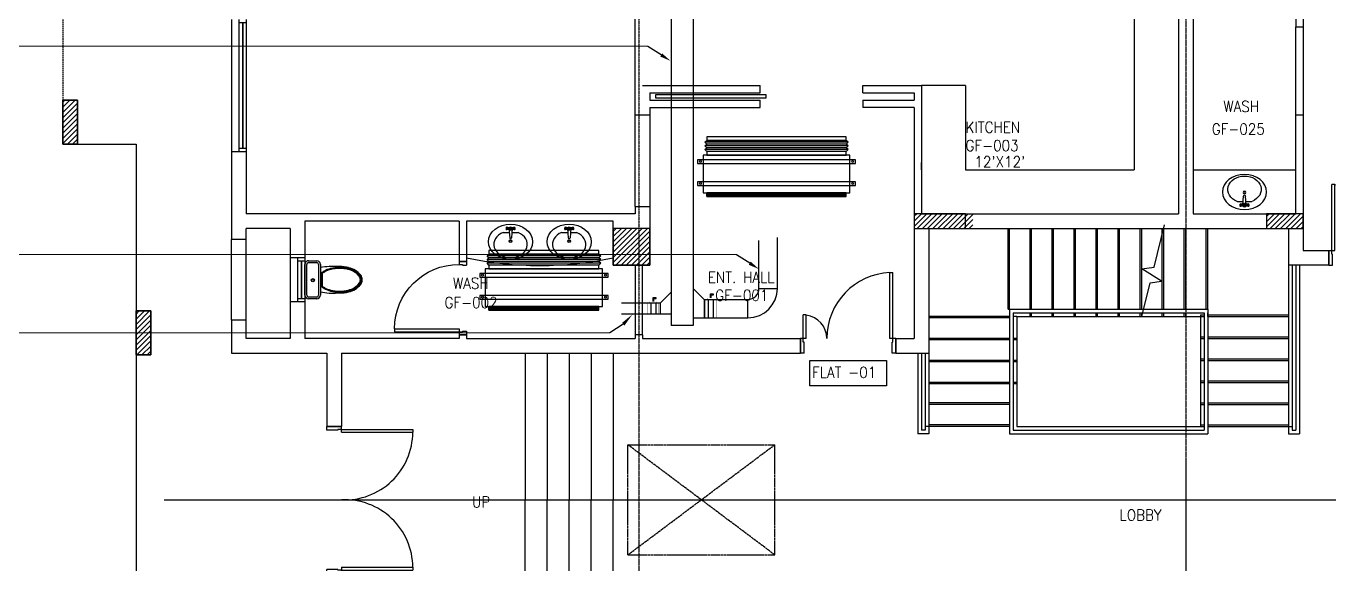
# Model space of a CAD drawing. Header units: millimetres. Extents: x 0 to 79758, y -5689 to 75453.
# Drawn here: x 22722 to 40473, y 27050 to 34385 of the extents above; entities that cross this region are included whole.
import ezdxf

# ---------------------------------------------------------------- set-up
doc = ezdxf.new("R2010")
doc.units = ezdxf.units.MM
doc.linetypes.add('CENTER', pattern=[50.8, 31.75, -6.35, 6.35, -6.35])
doc.linetypes.add('DASHED2', pattern=[9.525, 6.35, -3.175])
for name, color, linetype in [('A-ANNO-TEXT', 8, 'Continuous'), ('A-DOOR', 4, 'Continuous'), ('A-FLOR-OVHD', 4, 'DASHED2'), ('A-FLOR-PFIX', 8, 'Continuous'), ('A-FLOR-SPCL', 8, 'Continuous'), ('A-FLOR-STRS', 8, 'Continuous'), ('A-GLAZ', 5, 'Continuous'), ('A-GRID', 253, 'CENTER'), ('A-WALL-FULL', 8, 'Continuous'), ('AC- VD', 5, 'Continuous'), ('AC-FAD', 6, 'Continuous'), ('AC-FAD TEXT', 6, 'Continuous'), ('FCU-AC', 160, 'Continuous'), ('L1-E014-C22-VAC (08-08-2010)$0$ETA-AC-DAMPER', 4, 'Continuous'), ('LINE', 1, 'Continuous'), ('S-COL- HACT.', 9, 'Continuous'), ('S-COL.', 8, 'Continuous')]:
    doc.layers.add(name, color=color, linetype=linetype)
doc.styles.add('ROMANS', font='romans.shx', dxfattribs={"width": 0.8})
pattern_1 = [(45, (1147577.044, 409937.22), (-35.355339, 35.355339), [])]

# ---------------------------------------------------------------- blocks, each defined once
blk = doc.blocks.new('D-200-DOUBLE')
for p, q in [((40, 200), (40, 1170)), ((40, 1170), (80, 1170)), ((80, 200), (80, 1170)), ((1920, 200), (1920, 1170)), ((1920, 1170), (1960, 1170)), ((1960, 200), (1960, 1170)), ((80, 200), (0, 200)), ((0, 200), (0, 0)), ((40, 200), (40, 148)), ((1920, 200), (1960, 200)), ((2000, 200), (1960, 200)), ((1960, 200), (1960, 148)), ((2000, 200), (2000, 0)), ((50, 0), (0, 0)), ((40, 148), (50, 148)), ((50, 148), (50, 0)), ((1950, 148), (1950, 0)), ((1960, 148), (1950, 148)), ((2000, 0), (1950, 0))]:
    blk.add_line(p, q)
at = {"linetype": 'Continuous'}
for centre, start, end in [((73, 242), 357.4314, 89.5378), ((1927, 242), 90.4622, 182.5686)]:
    blk.add_arc(centre, 928, start, end, dxfattribs=at)
blk = doc.blocks.new('D-100-R1')
for p, q in [((-80, 980), (-80, 100)), ((-80, 980), (-40, 980)), ((-40, 980), (-40, 55)), ((-1000, 100), (-1000, 0)), ((-1000, 100), (-960, 100)), ((-960, 100), (-960, 55)), ((-960, 55), (-950, 55)), ((-950, 55), (-950, 0)), ((-80, 100), (0, 100)), ((-50, 55), (-50, 0)), ((-50, 55), (-40, 55)), ((-50, 0), (0, 0)), ((0, 100), (0, 0)), ((-1000, 0), (-950, 0))]:
    blk.add_line(p, q)
at = {"linetype": 'Continuous'}
blk.add_arc((-80, 100), 880, 90, 180, dxfattribs=at)
blk = doc.blocks.new('WC-1')
for p, q in [((-210, 0), (210, 0)), ((-260, -160), (-260, -50)), ((-235, -160), (-235, -50)), ((-210, -25), (210, -25)), ((235, -50), (235, -160)), ((260, -50), (260, -160)), ((210, -185), (-210, -185)), ((210, -210), (-210, -210)), ((91, -223), (-91, -223)), ((86, -235), (-86, -235))]:
    blk.add_line(p, q)
for radius in [22.1, 17.1]:
    blk.add_circle((-6, -107), radius)
for centre, radius, start, end in [((-210, -50), 50, 90, 180), ((-210, -160), 50, 180, 270), ((-210, -50), 25, 90, 180), ((-210, -160), 25, 180, 270), ((210, -50), 50, 360, 90), ((210, -50), 25, 360, 90), ((210, -160), 25, 270, 360), ((210, -160), 50, 270, 360), ((722, -383), 904, 168.9529, 184.0632), ((352, -470), 520, 166.4766, 180), ((352, -470), 507, 166.4766, 180), ((178, -428), 341, 149.8586, 166.4766), ((178, -428), 328, 149.8586, 166.4766), ((69, -365), 214, 138.4152, 149.8586), ((69, -365), 201, 139.9943, 149.8586), ((-69, -365), 201, 30.1414, 40.0057), ((-69, -365), 214, 30.1414, 41.5848), ((-178, -428), 328, 13.5234, 30.1414), ((-178, -428), 341, 13.5234, 30.1414), ((-352, -470), 507, 360, 13.5234), ((-352, -470), 520, 360, 13.5234), ((352, -470), 532, 177.5541, 180), ((352, -470), 532, 180, 193.5234), ((352, -470), 520, 180, 193.5234), ((352, -470), 507, 180, 193.5234), ((-352, -470), 507, 346.4766, 360), ((-352, -470), 520, 346.4766, 360), ((-352, -470), 532, 346.4766, 360), ((-352, -470), 532, 360, 2.4459), ((178, -512), 353, 193.5234, 210.1414), ((178, -512), 341, 193.5234, 210.1414), ((178, -512), 328, 193.5234, 210.1414), ((69, -575), 226, 210.1414, 234.4972), ((69, -575), 214, 210.1414, 234.4972), ((69, -575), 201, 210.1414, 234.4972), ((-69, -575), 201, 305.5028, 329.8586), ((-69, -575), 214, 305.5028, 329.8586), ((-69, -575), 226, 305.5028, 329.8586), ((-178, -512), 328, 329.8586, 346.4766), ((-178, -512), 341, 329.8586, 346.4766), ((-178, -512), 353, 329.8586, 346.4766), ((0, -672), 108, 234.4972, 270), ((0, -672), 95.9, 234.4972, 270), ((0, -672), 83.4, 234.4972, 270), ((0, -672), 83.4, 270, 305.5028), ((0, -672), 95.9, 270, 305.5028), ((0, -672), 108, 270, 305.5028)]:
    blk.add_arc(centre, radius, start, end)
at = {"linetype": 'Continuous', "ltscale": 50}
blk.add_arc((-722, -383), 904, 355.9368, 11.0471, dxfattribs=at)
blk = doc.blocks.new('W-180')
for p, q in [((1800, 100), (0, 100)), ((1800, 0), (0, 0)), ((40, 0), (40, 100)), ((1760, 100), (1760, 0))]:
    blk.add_line(p, q)
at = {"linetype": 'Continuous'}
for p, q in [((1760, 53), (40, 53)), ((1760, 47), (40, 47))]:
    blk.add_line(p, q, dxfattribs=at)
blk = doc.blocks.new('D-130-R')
for p, q in [((1220, 200), (1220, 1100)), ((1220, 1100), (1260, 1100)), ((1260, 200), (1260, 1100)), ((80, 520), (40, 520)), ((40, 200), (40, 520)), ((80, 200), (80, 520)), ((0, 0), (0, 200)), ((80, 200), (0, 200)), ((40, 150), (40, 200)), ((1300, 200), (1220, 200)), ((1260, 150), (1260, 200)), ((1300, 0), (1300, 200)), ((50, 0), (0, 0)), ((50, 150), (40, 150)), ((50, 0), (50, 150)), ((1260, 150), (1250, 150)), ((1250, 0), (1250, 150)), ((1300, 0), (1250, 0))]:
    blk.add_line(p, q)
for centre, radius, start, end in [((1260, 200), 900, 92.5473, 180), ((40, 200), 320, 0, 82.8192)]:
    blk.add_arc(centre, radius, start, end)
blk = doc.blocks.new('LAV-2')
for p, q in [((-21, 393), (-55, 399)), ((-21, 369), (-55, 363)), ((-24, 385), (-49, 381)), ((-24, 377), (-49, 381)), ((-25, 381), (-13, 258)), ((-19, 381), (17, 381)), ((-1, 363), (-1, 399)), ((23, 381), (11, 257)), ((53, 399), (20, 393)), ((53, 363), (20, 369)), ((47, 381), (23, 385)), ((47, 381), (23, 376)), ((-102, 330), (-23, 330)), ((21, 329), (101, 329))]:
    blk.add_line(p, q)
for centre, radius in [((-1, 381), 24), ((-1, 381), 18), ((-1, 209), 18), ((-1, 209), 13.2)]:
    blk.add_circle(centre, radius)
blk.add_arc((-1, 257), 12, 179.8053, 359.8053)
for centre, major_axis, ratio in [((-1, 202), (-300, 1), 0.8), ((53, 381), (0.1, 18), 0.333333)]:
    blk.add_ellipse(centre, major_axis=major_axis, ratio=ratio)
at = {"extrusion": (0, 0, -1)}
blk.add_ellipse((-55, 381), major_axis=(0.1, 18), ratio=0.333333, dxfattribs=at)
blk.add_ellipse((-1, 166), major_axis=(-228, 1), ratio=0.8, start_param=5.174, end_param=10.533963)
for points, knots in [([(-55, 365), (-55, 366), (-55, 366), (-55, 366), (-55, 366), (-56, 367), (-56, 368), (-57, 370), (-57, 371), (-58, 374), (-58, 375), (-58, 379), (-58, 381), (-58, 386), (-58, 388), (-57, 392), (-57, 393), (-56, 394), (-56, 395), (-55, 396), (-55, 396), (-55, 396), (-55, 397), (-55, 397)], [3.378318, 3.378318, 3.378318, 3.378318, 3.519844, 3.519844, 3.66137, 3.66137, 3.925951, 3.925951, 4.190531, 4.190531, 4.455112, 4.455112, 4.86737, 4.86737, 5.279628, 5.279628, 5.565785, 5.565785, 5.785568, 5.785568, 5.957, 5.957, 6.04646, 6.04646, 6.04646, 6.04646]), ([(-55, 397), (-55, 397), (-54, 396), (-54, 396), (-54, 396), (-53, 395), (-53, 394), (-52, 392), (-52, 391), (-52, 388), (-51, 387), (-51, 383), (-51, 381), (-51, 376), (-52, 374), (-52, 370), (-53, 369), (-53, 368), (-54, 367), (-54, 366), (-54, 366), (-55, 366), (-55, 365), (-55, 365)], [0.236726, 0.236726, 0.236726, 0.236726, 0.378252, 0.378252, 0.519778, 0.519778, 0.784358, 0.784358, 1.048939, 1.048939, 1.313519, 1.313519, 1.725777, 1.725777, 2.138035, 2.138035, 2.424192, 2.424192, 2.643976, 2.643976, 2.815407, 2.815407, 2.904867, 2.904867, 2.904867, 2.904867]), ([(53, 396), (53, 396), (53, 396), (53, 396), (53, 395), (52, 394), (52, 394), (51, 392), (51, 390), (50, 388), (50, 386), (50, 383), (50, 380), (50, 376), (50, 373), (51, 370), (51, 369), (52, 367), (52, 367), (53, 366), (53, 365), (53, 365), (53, 365), (53, 365)], [0.236726, 0.236726, 0.236726, 0.236726, 0.378252, 0.378252, 0.519778, 0.519778, 0.784358, 0.784358, 1.048939, 1.048939, 1.313519, 1.313519, 1.725777, 1.725777, 2.138035, 2.138035, 2.424192, 2.424192, 2.643976, 2.643976, 2.815407, 2.815407, 2.904867, 2.904867, 2.904867, 2.904867]), ([(53, 365), (53, 365), (53, 365), (54, 366), (54, 366), (55, 367), (55, 368), (56, 370), (56, 371), (56, 373), (57, 375), (57, 379), (57, 381), (57, 386), (56, 388), (56, 391), (55, 392), (55, 394), (54, 395), (54, 396), (54, 396), (54, 396), (53, 396), (53, 396)], [3.378318, 3.378318, 3.378318, 3.378318, 3.519844, 3.519844, 3.66137, 3.66137, 3.925951, 3.925951, 4.190531, 4.190531, 4.455112, 4.455112, 4.86737, 4.86737, 5.279628, 5.279628, 5.565785, 5.565785, 5.785568, 5.785568, 5.957, 5.957, 6.04646, 6.04646, 6.04646, 6.04646])]:
    blk.add_open_spline(points, degree=3, knots=knots)
blk = doc.blocks.new('W-60')
for p, q in [((600, 100), (0, 100)), ((600, 0), (0, 0)), ((40, 0), (40, 100)), ((560, 100), (560, 0))]:
    blk.add_line(p, q)
at = {"linetype": 'Continuous'}
for p, q in [((560, 53), (40, 53)), ((560, 47), (40, 47))]:
    blk.add_line(p, q, dxfattribs=at)
blk = doc.blocks.new('fcu 3.5 tr')
at = {"layer": 'FCU-AC'}
h = blk.add_hatch(dxfattribs=at)
h.set_pattern_fill('NET', color=3)
h.paths.add_polyline_path([(100970, -1580238), (99070, -1580238), (99070, -1580288), (100970, -1580288)])
for p, q in [((99045, -1579550), (99070, -1579525)), ((100970, -1579525), (99070, -1579525)), ((100995, -1579550), (100970, -1579525)), ((100995, -1579550), (99045, -1579550)), ((99045, -1579550), (99070, -1579575)), ((99045, -1579600), (99070, -1579575)), ((100995, -1579600), (99045, -1579600)), ((99045, -1579600), (99070, -1579625)), ((99045, -1579650), (99070, -1579625)), ((100995, -1579650), (99045, -1579650)), ((99045, -1579650), (99070, -1579675)), ((100970, -1579575), (99070, -1579575)), ((100970, -1579575), (99070, -1579575)), ((100970, -1579625), (99070, -1579625)), ((100970, -1579625), (99070, -1579625)), ((100995, -1579550), (100970, -1579575)), ((100995, -1579600), (100970, -1579575)), ((100995, -1579600), (100970, -1579625)), ((100995, -1579650), (100970, -1579625)), ((100995, -1579650), (100970, -1579675))]:
    blk.add_line(p, q, dxfattribs=at)
at = {"layer": 'FCU-AC', "color": 1}
for p, q in [((100970, -1579475), (99070, -1579475)), ((99070, -1579475), (99070, -1579525)), ((99070, -1579525), (100970, -1579525)), ((100970, -1579525), (100970, -1579475)), ((100970, -1579675), (99070, -1579675)), ((99070, -1579675), (99070, -1579725)), ((100970, -1579725), (100970, -1579675)), ((99070, -1579725), (100970, -1579725))]:
    blk.add_line(p, q, dxfattribs=at)
at = {"layer": 'FCU-AC', "color": 6}
for points in [[(98945, -1579838), (101095, -1579838), (101095, -1579788), (98945, -1579788)], [(98945, -1580138), (101095, -1580138), (101095, -1580088), (98945, -1580088)]]:
    blk.add_lwpolyline(points, close=True, dxfattribs=at)
at = {"layer": 'FCU-AC'}
blk.add_lwpolyline([(99020, -1580238), (101020, -1580238), (101020, -1579725), (99020, -1579725)], close=True, dxfattribs=at)
at = {"layer": 'FCU-AC', "color": 3}
blk.add_lwpolyline([(99070, -1580288), (100970, -1580288), (100970, -1580238), (99070, -1580238)], close=True, dxfattribs=at)
at = {"layer": 'FCU-AC', "color": 6}
for centre in [(98982, -1579813), (101057, -1579813), (98982, -1580113), (101057, -1580113)]:
    blk.add_circle(centre, 12.5, dxfattribs=at)
blk = doc.blocks.new('fcu 2.5 tr')
h = blk.add_hatch()
h.set_pattern_fill('NET', color=3)
h.paths.add_polyline_path([(83172, -1587743), (81672, -1587743), (81672, -1587793), (83172, -1587793)])
at = {"layer": 'FCU-AC', "color": 1}
for p, q in [((83172, -1586980), (81672, -1586980)), ((81672, -1586980), (81672, -1587030)), ((83172, -1587030), (83172, -1586980)), ((81672, -1587030), (83172, -1587030)), ((83172, -1587180), (81672, -1587180)), ((81672, -1587180), (81672, -1587230)), ((81672, -1587230), (83172, -1587230)), ((83172, -1587230), (83172, -1587180))]:
    blk.add_line(p, q, dxfattribs=at)
at = {"layer": 'FCU-AC'}
for p, q in [((81672, -1587030), (81647, -1587055)), ((83197, -1587055), (81647, -1587055)), ((81672, -1587080), (81647, -1587055)), ((81672, -1587080), (81647, -1587105)), ((83197, -1587105), (81647, -1587105)), ((81672, -1587130), (81647, -1587105)), ((81672, -1587130), (81647, -1587155)), ((83197, -1587155), (81647, -1587155)), ((81672, -1587180), (81647, -1587155)), ((83172, -1587030), (81672, -1587030)), ((83172, -1587080), (81672, -1587080)), ((83172, -1587080), (81672, -1587080)), ((83172, -1587130), (81672, -1587130)), ((83172, -1587130), (81672, -1587130)), ((83197, -1587055), (83172, -1587030)), ((83197, -1587055), (83172, -1587080)), ((83197, -1587105), (83172, -1587080)), ((83197, -1587105), (83172, -1587130)), ((83197, -1587155), (83172, -1587130)), ((83197, -1587155), (83172, -1587180))]:
    blk.add_line(p, q, dxfattribs=at)
at = {"layer": 'FCU-AC', "color": 6}
for points in [[(81547, -1587343), (83297, -1587343), (83297, -1587293), (81547, -1587293)], [(81547, -1587643), (83297, -1587643), (83297, -1587593), (81547, -1587593)]]:
    blk.add_lwpolyline(points, close=True, dxfattribs=at)
at = {"layer": 'FCU-AC'}
blk.add_lwpolyline([(81622, -1587743), (83222, -1587743), (83222, -1587230), (81622, -1587230)], close=True, dxfattribs=at)
at = {"layer": 'FCU-AC', "color": 3}
blk.add_lwpolyline([(81672, -1587793), (83172, -1587793), (83172, -1587743), (81672, -1587743)], close=True, dxfattribs=at)
at = {"layer": 'FCU-AC', "color": 6}
for centre in [(81584, -1587318), (83259, -1587318), (81584, -1587618), (83259, -1587618)]:
    blk.add_circle(centre, 12.5, dxfattribs=at)
blk = doc.blocks.new('*U36')
at = {"layer": 'L1-E014-C22-VAC (08-08-2010)$0$ETA-AC-DAMPER', "color": 5}
for p, q in [((-33, 0), (-33, 250)), ((33, 0), (33, 250))]:
    blk.add_line(p, q, dxfattribs=at)
for points, const_width in [([(-91, 250), (91, 250)], 1.82), ([(0, 0), (0, 264)], 1.5), ([(-91, 0), (91, 0)], 1.82), ([(-48, 0), (-48, -20), (48, -20), (48, 0)], 1.5)]:
    blk.add_lwpolyline(points, dxfattribs=dict(at, const_width=const_width))
at = {"layer": 'L1-E014-C22-VAC (08-08-2010)$0$ETA-AC-DAMPER', "color": 5, "const_width": 1.82}
blk.add_lwpolyline([(75, 250), (75, 0), (-75, 0), (-75, 250)], close=True, dxfattribs=at)
at = {"layer": 'L1-E014-C22-VAC (08-08-2010)$0$ETA-AC-DAMPER', "color": 5}
blk.add_lwpolyline([(6, -20), (6, -62), (40, -62), (40, -72), (-6, -72), (-6, -20)], dxfattribs=at)
blk = doc.blocks.new('*U154')
at = {"layer": 'L1-E014-C22-VAC (08-08-2010)$0$ETA-AC-DAMPER', "color": 5}
for p, q in [((-33, 0), (-33, 150)), ((33, 0), (33, 150))]:
    blk.add_line(p, q, dxfattribs=at)
for points, const_width in [([(-91, 150), (91, 150)], 1.82), ([(-91, 0), (91, 0)], 1.82), ([(-48, 0), (-48, -20), (48, -20), (48, 0)], 1.5), ([(0, 0), (0, 164)], 1.5)]:
    blk.add_lwpolyline(points, dxfattribs=dict(at, const_width=const_width))
at = {"layer": 'L1-E014-C22-VAC (08-08-2010)$0$ETA-AC-DAMPER', "color": 5, "const_width": 1.82}
blk.add_lwpolyline([(75, 150), (75, 0), (-75, 0), (-75, 150)], close=True, dxfattribs=at)
at = {"layer": 'L1-E014-C22-VAC (08-08-2010)$0$ETA-AC-DAMPER', "color": 5}
blk.add_lwpolyline([(6, -20), (6, -62), (40, -62), (40, -72), (-6, -72), (-6, -20)], dxfattribs=at)

msp = doc.modelspace()

# ---------------------------------------------------------------- hatches: boundary and pattern name
at = {"layer": 'S-COL- HACT.', "linetype": 'Continuous', "ltscale": 3}
h = msp.add_hatch(dxfattribs=at)
h.set_pattern_fill('ANSI31', color=256, scale=400, style=0)
h.set_pattern_definition(pattern_1)
h.paths.add_polyline_path([(23221.9, 33375.2), (23221.9, 32775.2), (23421.9, 32775.2), (23421.9, 33375.2)])
h = msp.add_hatch(dxfattribs=at)
h.set_pattern_fill('ANSI31', color=256, scale=400, style=0)
h.set_pattern_definition(pattern_1)
h.paths.add_polyline_path([(34821.9, 31625.2), (35621.9, 31625.2), (35621.9, 31825.2), (34821.9, 31825.2)])
h = msp.add_hatch(dxfattribs=at)
h.set_pattern_fill('ANSI31', color=256, scale=400, style=0)
h.set_pattern_definition(pattern_1)
h.paths.add_polyline_path([(39621.9, 31625.2), (40121.9, 31625.2), (40121.9, 31825.2), (39621.9, 31825.2)])
h = msp.add_hatch(dxfattribs=at)
h.set_pattern_fill('ANSI31', color=256, scale=400, style=0)
h.set_pattern_definition(pattern_1)
h.paths.add_polyline_path([(30721.9, 31125.2), (31221.9, 31125.2), (31221.9, 31625.2), (30721.9, 31625.2)])
h = msp.add_hatch(dxfattribs=at)
h.set_pattern_fill('ANSI31', color=256, scale=400, style=0)
h.set_pattern_definition(pattern_1)
h.paths.add_polyline_path([(30721.9, 31125.2), (31221.9, 31125.2), (31221.9, 31625.2), (30721.9, 31625.2)])
h = msp.add_hatch(dxfattribs=at)
h.set_pattern_fill('ANSI31', color=256, scale=400, style=0)
h.set_pattern_definition(pattern_1)
h.paths.add_polyline_path([(24221.9, 30500.2), (24221.9, 29900.2), (24421.9, 29900.2), (24421.9, 30500.2)])

# ---------------------------------------------------------------- linework, layer by layer
msp.add_line((31021.9, 33175.2), (31021.9, 38643.9))
at = {"layer": 'A-ANNO-TEXT', "color": 5}
msp.add_lwpolyline([(33402.8, 29822.4), (34445.2, 29822.4), (34445.2, 29479.9), (33402.8, 29479.9)], close=True, dxfattribs=at)
at = {"layer": 'A-DOOR', "ltscale": 3}
msp.add_lwpolyline([(31301.7, 33400.2), (31301.7, 33450.2), (32801.7, 33450.2), (32801.7, 33400.2), (31301.7, 33400.2)], dxfattribs=at)
at = {"layer": 'A-FLOR-OVHD', "linetype": 'Continuous', "ltscale": 3}
for p, q in [((40021.9, 33175.2), (40021.9, 34375.2)), ((40021.9, 33175.2), (40021.9, 34375.2)), ((40121.9, 34375.2), (40121.9, 33175.2)), ((40121.9, 34375.2), (40121.9, 33175.2)), ((31021.9, 31925.2), (31021.9, 33175.2)), ((31221.9, 33175.2), (31221.9, 31925.2)), ((23221.9, 32775.2), (24221.9, 32775.2)), ((23221.9, 32775.2), (24221.9, 32775.2)), ((24221.9, 32775.2), (24221.9, 23075.2)), ((24221.9, 32775.2), (24221.9, 23075.2)), ((31021.9, 31125.2), (31021.9, 30175.2)), ((31121.9, 30175.2), (31121.9, 31125.2))]:
    msp.add_line(p, q, dxfattribs=at)
at = {"layer": 'A-FLOR-OVHD', "linetype": 'Continuous'}
for p, q in [((36121.9, 30525.2), (36121.9, 31625.2)), ((36421.9, 30525.2), (36421.9, 31625.2)), ((36721.9, 30525.2), (36721.9, 31625.2)), ((37021.9, 30525.2), (37021.9, 31625.2)), ((37321.9, 30525.2), (37321.9, 31625.2)), ((37621.9, 30525.2), (37621.9, 31625.2)), ((37921.9, 30525.2), (37921.9, 31625.2)), ((38221.9, 30525.2), (38221.9, 31625.2)), ((38821.9, 30525.2), (38821.9, 31625.2)), ((36121.9, 30425.2), (35021.9, 30425.2)), ((38821.9, 30425.2), (39921.9, 30425.2)), ((36121.9, 30125.2), (35021.9, 30125.2)), ((38821.9, 30125.2), (39921.9, 30125.2)), ((36121.9, 29825.2), (35021.9, 29825.2)), ((38821.9, 29825.2), (39921.9, 29825.2)), ((36121.9, 29525.2), (35021.9, 29525.2)), ((38821.9, 29525.2), (39921.9, 29525.2)), ((36121.9, 29225.2), (35021.9, 29225.2)), ((38821.9, 29225.2), (39921.9, 29225.2)), ((35021.9, 28925.2), (34971.9, 28925.2)), ((36121.9, 28925.2), (35021.9, 28925.2)), ((38821.9, 28925.2), (39921.9, 28925.2)), ((39921.9, 28925.2), (39971.9, 28925.2))]:
    msp.add_line(p, q, dxfattribs=at)
at = {"layer": 'A-FLOR-OVHD', "ltscale": 3}
msp.add_lwpolyline([(46821.9, 46925.2), (38421.9, 46925.2), (38421.9, 45625.2), (37121.9, 45625.2), (37121.9, 46925.2), (32821.9, 46925.2), (32821.9, 46525.2), (31121.9, 46525.2), (31121.9, 46925.2), (24221.9, 46925.2), (24221.9, 37275.2), (23221.9, 37275.2), (23221.9, 32775.2)], dxfattribs=at)
at = {"layer": 'A-FLOR-SPCL', "ltscale": 3}
for p, q in [((37821.9, 35575.2), (37821.9, 32425.2)), ((35521.9, 33575.2), (34921.9, 33575.2)), ((35521.9, 33575.2), (35521.9, 32425.2)), ((35521.9, 32425.2), (37821.9, 32425.2)), ((38621.9, 32425.2), (40021.9, 32425.2)), ((29521.9, 29925.2), (29521.9, 27925.2)), ((29821.9, 29925.2), (29821.9, 27925.2)), ((30121.9, 29925.2), (30121.9, 27925.2)), ((30421.9, 29925.2), (30421.9, 27925.2)), ((30721.9, 29925.2), (30721.9, 27925.2)), ((29521.9, 25925.2), (29521.9, 27925.2)), ((29821.9, 25925.2), (29821.9, 27925.2)), ((30121.9, 25925.2), (30121.9, 27925.2)), ((30421.9, 25925.2), (30421.9, 27925.2)), ((30721.9, 25925.2), (30721.9, 27925.2))]:
    msp.add_line(p, q, dxfattribs=at)
msp.add_arc((29721.9, 35941.9), 4821.5, 258.02979, 281.97021, dxfattribs=at)
at = {"layer": 'A-FLOR-STRS', "ltscale": 3}
for p, q in [((36101.9, 30525.2), (36101.9, 31625.2)), ((36401.9, 30525.2), (36401.9, 31625.2)), ((36701.9, 30525.2), (36701.9, 31625.2)), ((37001.9, 30525.2), (37001.9, 31625.2)), ((37301.9, 30525.2), (37301.9, 31625.2)), ((37601.9, 30525.2), (37601.9, 31625.2)), ((37901.9, 30525.2), (37901.9, 31625.2)), ((38090.4, 31099.5), (38234.4, 31675.2)), ((38201.9, 30525.2), (38201.9, 31625.2)), ((38501.9, 30525.2), (38501.9, 31625.2)), ((38521.9, 30525.2), (38521.9, 31625.2)), ((38801.9, 30525.2), (38801.9, 31625.2)), ((37921.9, 31075.2), (38090.4, 31099.5)), ((38193.1, 30905.8), (37921.9, 31075.2)), ((39921.9, 31125.2), (39921.9, 30125.2)), ((39971.9, 31125.2), (39971.9, 30137.7)), ((40021.9, 31125.2), (40021.9, 28875.2)), ((40071.9, 31125.2), (40071.9, 28825.2)), ((38036.9, 30885.5), (38193.1, 30905.8)), ((37921.9, 30425.2), (38036.9, 30885.5)), ((36121.9, 30405.2), (35021.9, 30405.2)), ((36101.9, 30525.2), (38821.9, 30525.2)), ((36121.9, 30525.2), (36121.9, 28825.2)), ((36171.9, 30475.2), (36171.9, 28875.2)), ((36171.9, 30475.2), (38771.9, 30475.2)), ((36221.9, 30425.2), (36171.9, 30425.2)), ((36221.9, 30425.2), (38721.9, 30425.2)), ((36221.9, 30425.2), (36221.9, 29225.2)), ((36401.9, 30425.2), (36401.9, 30475.2)), ((36421.9, 30425.2), (36421.9, 30475.2)), ((36701.9, 30425.2), (36701.9, 30475.2)), ((36721.9, 30425.2), (36721.9, 30475.2)), ((37001.9, 30425.2), (37001.9, 30475.2)), ((37021.9, 30425.2), (37021.9, 30475.2)), ((37301.9, 30425.2), (37301.9, 30475.2)), ((37321.9, 30425.2), (37321.9, 30475.2)), ((37601.9, 30425.2), (37601.9, 30475.2)), ((37621.9, 30425.2), (37621.9, 30475.2)), ((37901.9, 30425.2), (37901.9, 30475.2)), ((37921.9, 30425.2), (37921.9, 30475.2)), ((38201.9, 30425.2), (38201.9, 30475.2)), ((38221.9, 30425.2), (38221.9, 30475.2)), ((38501.9, 30425.2), (38501.9, 30475.2)), ((38521.9, 30425.2), (38521.9, 30475.2)), ((38721.9, 30445.2), (38721.9, 29825.2)), ((38721.9, 30445.2), (38771.9, 30445.2)), ((38721.9, 30445.2), (38771.9, 30445.2)), ((38721.9, 30425.2), (38771.9, 30425.2)), ((38721.9, 30425.2), (38771.9, 30425.2)), ((38771.9, 30475.2), (38771.9, 28875.2)), ((38821.9, 30525.2), (38821.9, 28825.2)), ((38821.9, 30425.2), (38821.9, 30475.2)), ((38821.9, 30445.2), (39921.9, 30445.2)), ((36121.9, 30105.2), (35021.9, 30105.2)), ((36221.9, 30125.2), (36171.9, 30125.2)), ((36221.9, 30105.2), (36171.9, 30105.2)), ((38721.9, 30145.2), (38771.9, 30145.2)), ((38721.9, 30125.2), (38771.9, 30125.2)), ((38821.9, 30145.2), (39921.9, 30145.2)), ((39921.9, 30125.2), (39921.9, 28825.2)), ((39971.9, 30137.7), (39971.9, 28875.2)), ((34871.9, 29925.2), (34871.9, 28825.2)), ((34921.9, 29925.2), (34921.9, 28875.2)), ((34971.9, 29925.2), (34971.9, 28875.2)), ((35021.9, 29925.2), (35021.9, 28825.2)), ((36221.9, 29825.2), (36171.9, 29825.2)), ((38721.9, 29845.2), (38771.9, 29845.2)), ((38721.9, 29825.2), (38721.9, 28925.2)), ((38721.9, 29825.2), (38771.9, 29825.2)), ((38821.9, 29845.2), (39921.9, 29845.2)), ((36121.9, 29805.2), (35021.9, 29805.2)), ((36221.9, 29805.2), (36171.9, 29805.2)), ((36121.9, 29505.2), (35021.9, 29505.2)), ((36221.9, 29525.2), (36171.9, 29525.2)), ((36221.9, 29505.2), (36171.9, 29505.2)), ((38721.9, 29545.2), (38771.9, 29545.2)), ((38721.9, 29525.2), (38771.9, 29525.2)), ((38821.9, 29545.2), (39921.9, 29545.2)), ((36121.9, 29245.2), (35021.9, 29245.2)), ((36221.9, 29225.2), (36221.9, 28925.2)), ((38721.9, 29245.2), (38771.9, 29245.2)), ((38721.9, 29225.2), (38771.9, 29225.2)), ((38821.9, 29245.2), (39921.9, 29245.2)), ((36121.9, 28945.2), (35021.9, 28945.2)), ((38721.9, 28945.2), (38771.9, 28945.2)), ((38821.9, 28945.2), (39921.9, 28945.2)), ((35021.9, 28825.2), (34871.9, 28825.2)), ((34971.9, 28875.2), (34921.9, 28875.2)), ((36121.9, 28825.2), (38821.9, 28825.2)), ((36171.9, 28875.2), (38771.9, 28875.2)), ((36221.9, 28925.2), (38721.9, 28925.2)), ((38721.9, 28925.2), (38771.9, 28925.2)), ((39921.9, 28825.2), (40071.9, 28825.2)), ((39971.9, 28875.2), (40021.9, 28875.2))]:
    msp.add_line(p, q, dxfattribs=at)
at = {"layer": 'A-GLAZ', "ltscale": 3}
for p, q in [((25521.9, 34475.2), (25521.9, 32675.2)), ((25521.9, 30375.2), (25521.9, 31475.2)), ((25721.9, 30375.2), (25721.9, 31475.2)), ((26321.9, 31225.2), (26321.9, 30625.2))]:
    msp.add_line(p, q, dxfattribs=at)
at = {"layer": 'A-GRID', "ltscale": 0.1}
for p, q in [((31071.9, 54351.2), (31071.9, 6216.9)), ((38521.9, 53051.2), (38521.9, 4916.9))]:
    msp.add_line(p, q, dxfattribs=at)
at = {"layer": 'A-WALL-FULL', "ltscale": 3}
for p, q in [((40121.9, 36275.2), (40121.9, 34375.2)), ((38421.9, 35575.2), (38421.9, 32425.2)), ((38421.9, 35575.2), (38421.9, 31825.2)), ((38621.9, 35307.2), (38621.9, 31825.2)), ((40021.9, 35307.2), (40021.9, 34375.2)), ((40021.9, 34375.2), (40121.9, 34375.2)), ((31121.9, 33575.2), (32721.9, 33575.2)), ((32721.9, 33475.2), (32721.9, 33575.2)), ((34121.9, 33475.2), (34121.9, 33575.2)), ((34121.9, 33575.2), (34921.9, 33575.2)), ((34921.9, 33575.2), (34921.9, 31825.2)), ((23421.9, 33375.2, 0), (23221.9, 33375.2, 0)), ((23221.9, 33375.2, 0), (23221.9, 32775.2)), ((23421.9, 32775.2, 0), (23421.9, 33375.2, 0)), ((31221.9, 33475.2), (32721.9, 33475.2)), ((31221.9, 33475.2), (31221.9, 33375.2)), ((31221.9, 33375.2), (32721.9, 33375.2)), ((32721.9, 33275.2), (32721.9, 33375.2)), ((34121.9, 33475.2), (34821.9, 33475.2)), ((34121.9, 33375.2), (34821.9, 33375.2)), ((34121.9, 33375.2), (34121.9, 33275.2)), ((34821.9, 33475.2), (34821.9, 33375.2)), ((31221.9, 33275.2), (31221.9, 33175.2)), ((31221.9, 33275.2), (32721.9, 33275.2)), ((34821.9, 33275.2), (34121.9, 33275.2)), ((34821.9, 33275.2), (34821.9, 30125.2)), ((31021.9, 33175.2), (31221.9, 33175.2)), ((40021.9, 33175.2), (40121.9, 33175.2)), ((40021.9, 31825.2), (40021.9, 33175.2)), ((40121.9, 33175.2), (40121.9, 31325.2)), ((23221.9, 32775.2), (23421.9, 32775.2, 0)), ((25521.9, 32675.2), (25521.9, 31475.2)), ((25521.9, 32675.2), (25721.9, 32675.2)), ((25721.9, 32675.2), (25721.9, 31825.2)), ((34921.9, 32425.2), (34921.9, 32525.2)), ((31021.9, 31825.2), (25721.9, 31825.2)), ((31021.9, 31925.2), (31221.9, 31925.2)), ((31021.9, 31925.2), (31021.9, 31825.2)), ((31221.9, 31925.2), (31221.9, 31125.2)), ((34921.9, 31825.2), (38421.9, 31825.2)), ((38621.9, 31825.2), (40021.9, 31825.2)), ((26321.9, 31625.2), (25721.9, 31625.2)), ((25721.9, 31475.2), (25721.9, 31625.2)), ((26321.9, 31625.2), (26321.9, 31225.2)), ((26521.9, 31725.2), (26521.9, 31225.2)), ((28621.9, 31725.2), (26521.9, 31725.2)), ((28621.9, 31725.2), (28621.9, 31175.2)), ((28721.9, 31725.2), (28721.9, 31175.2)), ((30721.9, 31725.2), (28721.9, 31725.2)), ((30721.9, 31125.2), (30721.9, 31725.2)), ((35021.9, 31625.2), (39921.9, 31625.2)), ((35021.9, 31625.2), (35021.9, 29925.2)), ((39921.9, 31625.2), (39921.9, 31125.2)), ((25721.9, 31475.2), (25521.9, 31475.2)), ((40121.9, 31325.2), (40471.9, 31325.2)), ((40471.9, 31325.2), (40471.9, 31125.2)), ((26521.9, 31225.2), (26321.9, 31225.2)), ((28721.9, 31175.2), (28621.9, 31175.2)), ((31221.9, 31125.2), (30721.9, 31125.2)), ((40471.9, 31125.2), (39921.9, 31125.2)), ((26521.9, 30625.2), (26321.9, 30625.2)), ((26321.9, 30625.2), (26321.9, 30125.2)), ((26521.9, 30625.2), (26521.9, 30125.2)), ((24221.9, 29900.2), (24221.9, 30500.2)), ((24221.9, 30500.2), (24421.9, 30500.2)), ((24421.9, 30500.2), (24421.9, 29900.2)), ((25721.9, 30375.2), (25521.9, 30375.2)), ((25521.9, 30375.2), (25521.9, 29925.2)), ((25721.9, 30125.2), (25721.9, 30375.2)), ((26321.9, 30125.2), (25721.9, 30125.2)), ((28621.9, 30125.2), (26521.9, 30125.2)), ((28721.9, 30175.2), (28621.9, 30175.2)), ((28621.9, 30175.2), (28621.9, 30125.2)), ((28721.9, 30175.2), (28721.9, 30125.2)), ((28721.9, 30125.2), (31021.9, 30125.2)), ((31021.9, 30175.2), (31021.9, 30125.2)), ((31121.9, 30175.2), (31021.9, 30175.2)), ((31121.9, 30175.2), (31121.9, 30125.2)), ((31121.9, 30125.2), (33271.9, 30125.2)), ((33271.9, 30125.2), (33271.9, 29925.2)), ((34571.9, 30125.2), (34571.9, 29925.2)), ((34571.9, 30125.2), (34821.9, 30125.2)), ((34671.9, 30125.2), (34821.9, 30125.2)), ((24421.9, 29900.2, 0), (24221.9, 29900.2)), ((25521.9, 29925.2), (26821.9, 29925.2)), ((26821.9, 29925.2), (26821.9, 28925.2)), ((27021.9, 29925.2), (33271.9, 29925.2)), ((27021.9, 29925.2), (27021.9, 28925.2)), ((34571.9, 29925.2), (35021.9, 29925.2)), ((34671.9, 29925.2), (35021.9, 29925.2)), ((26821.9, 28925.2), (27021.9, 28925.2)), ((24605.7, 27925.2), (51021.9, 27925.2))]:
    msp.add_line(p, q, dxfattribs=at)
at = {"layer": 'A-WALL-FULL', "linetype": 'Continuous', "ltscale": 3, "elevation": 0}
msp.add_lwpolyline([(23221.9, 33375.2), (23421.9, 33375.2), (23421.9, 32775.2), (23221.9, 32775.2)], close=True, dxfattribs=at)
at = {"layer": 'AC-FAD'}
for p, q in [((31509.5, 35110), (31509.5, 30300.3)), ((31809.5, 34960), (31809.5, 30300.3)), ((32708, 30807.9), (32708, 31460.8)), ((32958, 30807.9), (32958, 31500.5)), ((31509.5, 30757.9), (31359.5, 30607.9)), ((31809.5, 30807.9), (31959.5, 30657.9)), ((32708, 30807.9), (32958, 30807.9)), ((31359.5, 30607.9), (30835.5, 30607.9)), ((31359.5, 30607.9), (31359.5, 30457.9)), ((31959.5, 30657.9), (32558, 30657.9)), ((31959.5, 30657.9), (31959.5, 30407.9)), ((32558, 30407.9), (32558, 30657.9)), ((31509.5, 30457.9), (30835.5, 30457.9)), ((31809.5, 30407.9), (32558, 30407.9)), ((31809.5, 30300.3), (31509.5, 30300.3))]:
    msp.add_line(p, q, dxfattribs=at)
for radius in [150, 400]:
    msp.add_arc((32558, 30807.9), radius, 270, 0, dxfattribs=at)
at = {"layer": 'AC-FAD TEXT'}
for points in [[(31375.7, 33990.5), (31193.6, 34106.3), (2524.8, 34111.2)], [(32581.4, 31151.2), (32399.3, 31267), (2524.8, 31272.4)], [(30858.8, 30319.3), (30676.7, 30203.5), (2524.8, 30198.2)]]:
    msp.add_lwpolyline(points, dxfattribs=at)
for points in [[(31389.1, 34011.6), (31502.3, 33910), (31362.3, 33969.4)], [(32594.8, 31172.3), (32708, 31070.7), (32568, 31130.1)], [(30872.2, 30298.2), (30985.3, 30454.4), (30845.3, 30340.4)]]:
    msp.add_solid(points, dxfattribs=at)
at = {"layer": 'LINE', "linetype": 'CENTER', "ltscale": 0.8}
for p, q in [((30921.9, 27175.2), (32921.9, 28675.2)), ((32921.9, 27175.2), (30921.9, 28675.2)), ((30921.9, 28675.2), (32921.9, 28675.2)), ((30921.9, 27175.2), (30921.9, 28675.2)), ((32921.9, 27175.2), (32921.9, 28675.2)), ((30921.9, 27175.2), (32921.9, 27175.2))]:
    msp.add_line(p, q, dxfattribs=at)
at = {"layer": 'S-COL.', "linetype": 'Continuous', "ltscale": 3, "elevation": 0}
msp.add_lwpolyline([(23221.9, 33375.2), (23221.9, 32775.2), (23421.9, 32775.2), (23421.9, 33375.2)], close=True, dxfattribs=at)
msp.add_lwpolyline([(23221.9, 33375.2), (23221.9, 32775.2), (23421.9, 32775.2), (23421.9, 33375.2)], close=True, dxfattribs=at)
msp.add_lwpolyline([(23221.9, 33375.2), (23221.9, 32775.2), (23421.9, 32775.2), (23421.9, 33375.2)], close=True, dxfattribs=at)
at = {"layer": 'S-COL.', "linetype": 'Continuous', "ltscale": 3}
for points in [[(34821.9, 31625.2), (35521.9, 31625.2), (35521.9, 31825.2), (34821.9, 31825.2)], [(34821.9, 31625.2), (35521.9, 31625.2), (35521.9, 31825.2), (34821.9, 31825.2)], [(34821.9, 31625.2), (35521.9, 31625.2), (35521.9, 31825.2), (34821.9, 31825.2)], [(39621.9, 31625.2), (40121.9, 31625.2), (40121.9, 31825.2), (39621.9, 31825.2)], [(39621.9, 31625.2), (40121.9, 31625.2), (40121.9, 31825.2), (39621.9, 31825.2)], [(30721.9, 31125.2), (31221.9, 31125.2), (31221.9, 31625.2), (30721.9, 31625.2)], [(24221.9, 30500.2), (24221.9, 29900.2), (24421.9, 29900.2), (24421.9, 30500.2)], [(24221.9, 30500.2), (24221.9, 29900.2), (24421.9, 29900.2), (24421.9, 30500.2)], [(24221.9, 30500.2), (24221.9, 29900.2), (24421.9, 29900.2), (24421.9, 30500.2)]]:
    msp.add_lwpolyline(points, close=True, dxfattribs=at)

# ---------------------------------------------------------------- block references
at = {"layer": 'A-DOOR', "ltscale": 3, "xscale": -1}
msp.add_blockref('D-130-R', (41771.9, 31125.2), dxfattribs=at)
at = {"layer": 'A-DOOR', "ltscale": 3, "xscale": -1, "rotation": 90}
msp.add_blockref('D-100-R1', (28721.9, 30175.2), dxfattribs=at)
at = {"layer": 'A-DOOR', "ltscale": 3}
msp.add_blockref('D-130-R', (33271.9, 29925.2), dxfattribs=at)
at = {"layer": 'A-DOOR', "ltscale": 3, "rotation": 270}
msp.add_blockref('D-200-DOUBLE', (26821.9, 28925.2), dxfattribs=at)
at = {"layer": 'A-FLOR-PFIX', "ltscale": 3, "xscale": -1, "rotation": 180}
msp.add_blockref('LAV-2', (39323.9, 32323.8), dxfattribs=at)
at = {"layer": 'A-FLOR-PFIX', "ltscale": 3}
for p in [(29324, 31241.5), (30122.3, 31241.5)]:
    msp.add_blockref('LAV-2', p, dxfattribs=at)
at = {"layer": 'A-FLOR-PFIX', "ltscale": 3, "rotation": 90}
msp.add_blockref('WC-1', (26521.9, 30925.2), dxfattribs=at)
at = {"layer": 'A-GLAZ', "ltscale": 3, "rotation": 90}
for name, p in [('W-180', (25721.9, 32675.2)), ('W-60', (26521.9, 30625.2))]:
    msp.add_blockref(name, p, dxfattribs=at)
at = {"layer": 'AC- VD', "xscale": -1, "rotation": 180}
for name, p in [('*U36', (32050.3, 30657.9)), ('*U154', (31268.8, 30607.9))]:
    msp.add_blockref(name, p, dxfattribs=at)
at = {"layer": 'FCU-AC', "color": 3}
for name, p in [('fcu 3.5 tr', (-67072.7, 1612350.3)), ('fcu 2.5 tr', (-52644.3, 1618305.3))]:
    msp.add_blockref(name, p, dxfattribs=at)

# ---------------------------------------------------------------- texts
at = {"layer": 'A-ANNO-TEXT', "style": 'ROMANS', "width": 0.9}
for s, p in [('WASH', (39035.4, 33214.2)), ('KITCHEN', (35521.9, 32930)), ('GF-025', (38876.6, 32905.8)), ('GF-003', (35521.9, 32680.3)), ("12'X12'", (35642.7, 32459.1)), ('WASH', (28538.9, 30803.9)), ('ENT. HALL', (32011, 30881.9)), ('GF-001', (32112.6, 30639.1)), ('GF-002', (28423.1, 30539.4)), ('UP', (28797.6, 27820)), ('LOBBY', (37620, 27642.1))]:
    msp.add_text(s, height=150, dxfattribs=at).set_placement(p)
at = {"layer": 'A-ANNO-TEXT', "color": 5, "style": 'ROMANS', "width": 0.9}
msp.add_text('FLAT -01', height=150, dxfattribs=at).set_placement((33431.6, 29588))

doc.saveas('drawing.dxf')
